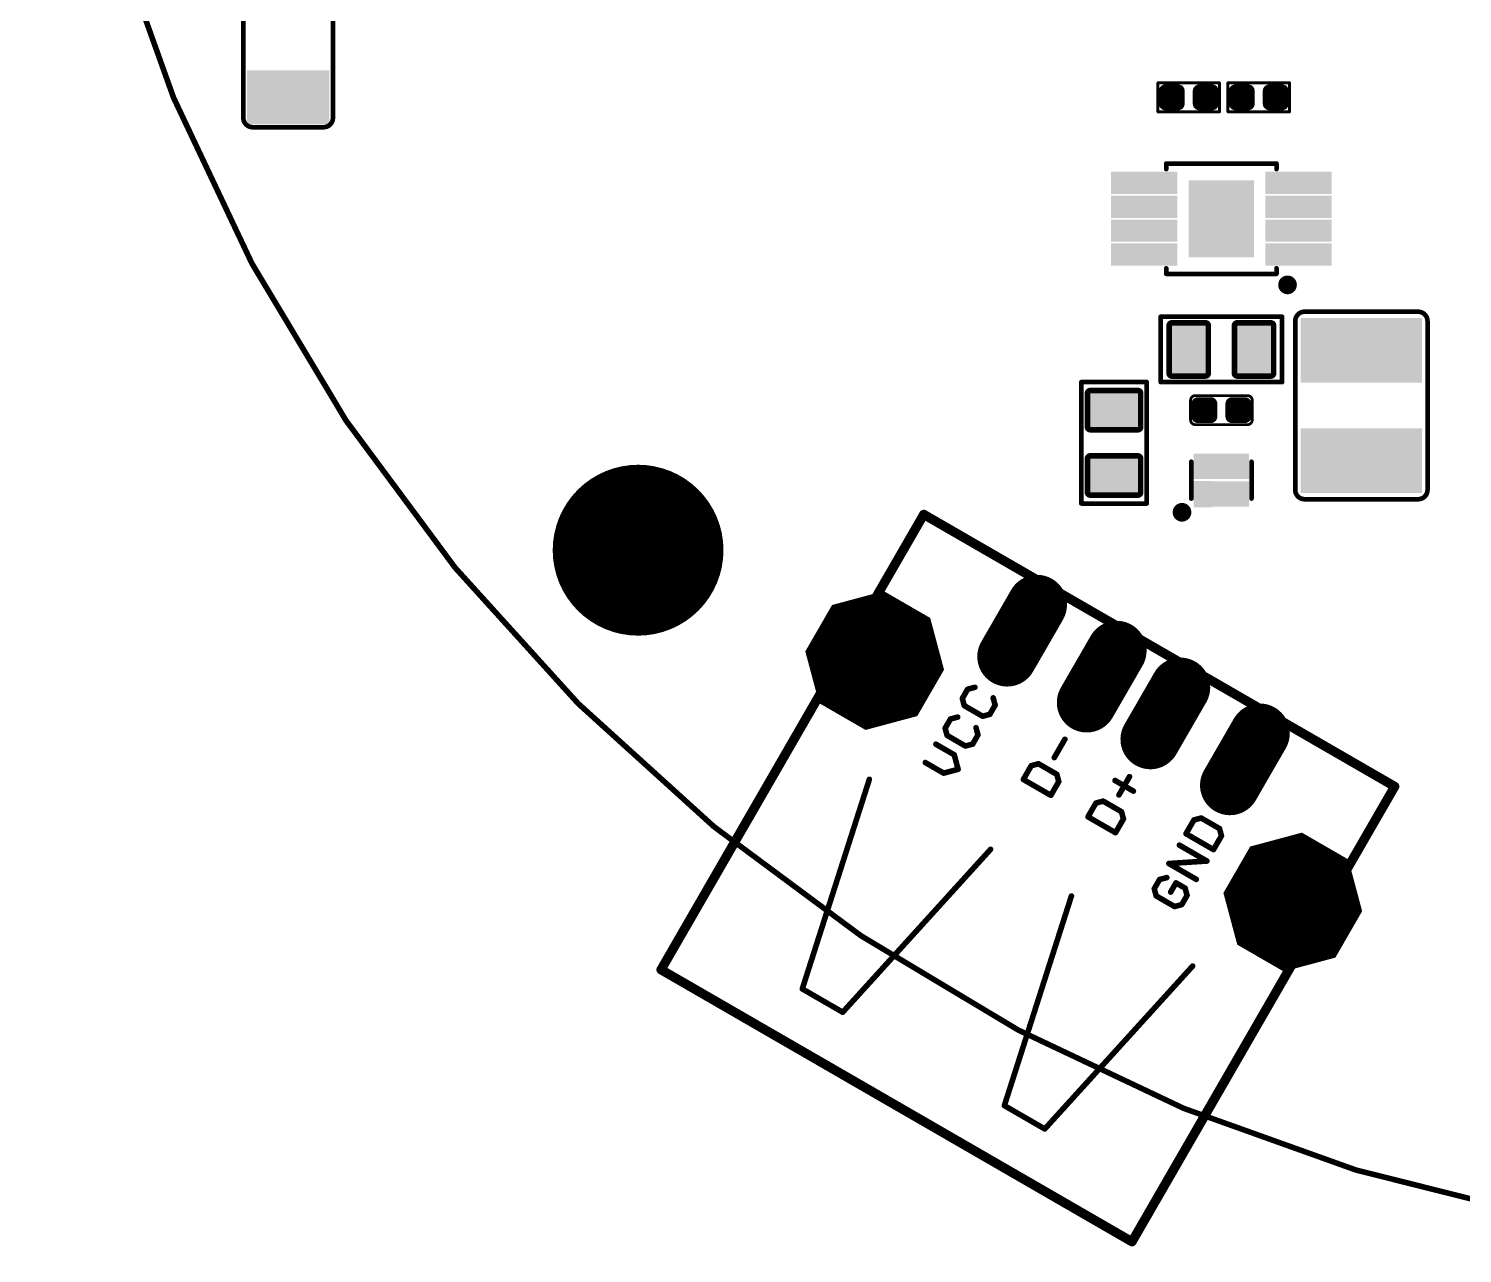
# Model space of a CAD drawing. Extents: x -51 to 158, y -52 to 51.
# Drawn here: x -50.88 to -11.86, y -50.88 to -17.56 of the extents above; entities that cross this region are included whole.
import ezdxf

# ---------------------------------------------------------------- set-up
doc = ezdxf.new("R2010")
doc.units = 0
for name, color, linetype in [('20', 213, 'CONTINUOUS'), ('21', 253, 'CONTINUOUS'), ('25', 253, 'CONTINUOUS'), ('29', 253, 'CONTINUOUS')]:
    doc.layers.add(name, color=color, linetype=linetype)

# ---------------------------------------------------------------- blocks, each defined once
blk = doc.blocks.new('RECT')
blk.add_solid([(-0.5, -0.5), (0.5, -0.5), (-0.5, 0.5), (0.5, 0.5)])
blk = doc.blocks.new('RECT112512X112512R50')
at = {"const_width": 0.1758}
blk.add_lwpolyline([(0.2637, -0.1758), (0.2637, 0.1758, 0.4142), (0.1758, 0.2637), (-0.1758, 0.2637, 0.4142), (-0.2637, 0.1758), (-0.2637, -0.1758, 0.4142), (-0.1758, -0.2637), (0.1758, -0.2637, 0.4142)], format="xyb", close=True, dxfattribs=at)
blk.add_solid([(-0.2012, -0.2012), (0.2012, -0.2012), (-0.2012, 0.2012), (0.2012, 0.2012)])
blk = doc.blocks.new('LONGP100')
at = {"const_width": 1}
blk.add_lwpolyline([(-0.5, 0), (0.5, 0)], dxfattribs=at)
at = {"const_width": 0.5}
for points in [[(-0.5, 0.25, 1), (-0.5, -0.25)], [(0.5, -0.25, 1), (0.5, 0.25)]]:
    blk.add_lwpolyline(points, format="xyb", dxfattribs=at)
blk = doc.blocks.new('OCTAGONP')
at = {"const_width": 0.5}
blk.add_lwpolyline([(-0.25, -0.1036), (-0.25, 0.1036), (-0.1036, 0.25), (0.1036, 0.25), (0.25, 0.1036), (0.25, -0.1036), (0.1036, -0.25), (-0.1036, -0.25), (-0.25, -0.1036), (-0.25, 0.1036)], dxfattribs=at)
blk = doc.blocks.new('RECT195072X256032R25')
at = {"const_width": 0.1524}
blk.add_lwpolyline([(0.5334, -0.6477), (0.5334, 0.6477, 0.4142), (0.4572, 0.7239), (-0.4572, 0.7239, 0.4142), (-0.5334, 0.6477), (-0.5334, -0.6477, 0.4142), (-0.4572, -0.7239), (0.4572, -0.7239, 0.4142)], format="xyb", close=True, dxfattribs=at)
blk.add_solid([(-0.4826, -0.6731), (0.4826, -0.6731), (-0.4826, 0.6731), (0.4826, 0.6731)])
blk = doc.blocks.new('ROUNDP')
at = {"const_width": 0.5}
blk.add_lwpolyline([(0, -0.25, 1), (0, 0.25, 1), (0, -0.25)], format="xyb", dxfattribs=at)

msp = doc.modelspace()

# ---------------------------------------------------------------- linework, layer by layer
at = {"layer": '20', "const_width": 0.1524}
msp.add_lwpolyline([(0, -50.8, 1), (0, 50.8, 1), (0, -50.8)], format="xyb", dxfattribs=at)
at = {"layer": '21'}
for points, const_width in [([(-45.0342, -19.9898), (-45.0342, -15.5702)], 0.127), ([(-42.5958, -15.5702), (-42.5958, -19.9898)], 0.127), ([(-20.143, -19.8255), (-20.143, -19.0365)], 0.0762), ([(-20.143, -19.0365), (-18.465, -19.0365)], 0.0762), ([(-18.465, -19.0365), (-18.465, -19.8255)], 0.0762), ([(-18.238, -19.8255), (-18.238, -19.0365)], 0.0762), ([(-18.238, -19.0365), (-16.56, -19.0365)], 0.0762), ([(-16.56, -19.0365), (-16.56, -19.8255)], 0.0762), ([(-18.465, -19.8255), (-20.143, -19.8255)], 0.0762), ([(-16.56, -19.8255), (-18.238, -19.8255)], 0.0762), ([(-42.8498, -20.2438), (-44.7802, -20.2438)], 0.127), ([(-16.915, -21.233), (-19.915, -21.233)], 0.127), ([(-19.915, -21.233), (-19.915, -21.383)], 0.127), ([(-16.915, -21.383), (-16.915, -21.233)], 0.127), ([(-19.915, -24.083), (-19.915, -24.233)], 0.127), ([(-19.915, -24.233), (-16.915, -24.233)], 0.127), ([(-16.915, -24.233), (-16.915, -24.083)], 0.127), ([(-20.066, -27.178), (-20.066, -25.4)], 0.127), ([(-20.066, -25.4), (-16.764, -25.4)], 0.127), ([(-16.764, -25.4), (-16.764, -27.178)], 0.127), ([(-16.151, -25.263), (-13.059, -25.263)], 0.127), ([(-16.405, -30.109), (-16.405, -25.517)], 0.127), ([(-12.805, -25.517), (-12.805, -30.109)], 0.127), ([(-22.225, -30.48), (-22.225, -27.178)], 0.127), ([(-22.225, -27.178), (-20.447, -27.178)], 0.127), ([(-20.447, -27.178), (-20.447, -30.48)], 0.127), ([(-16.764, -27.178), (-20.066, -27.178)], 0.127), ([(-19.254, -28.2075), (-19.254, -27.6725)], 0.0762), ([(-19.127, -27.5455), (-17.703, -27.5455)], 0.0762), ([(-17.576, -27.6725), (-17.576, -28.2075)], 0.0762), ([(-17.703, -28.3345), (-19.127, -28.3345)], 0.0762), ([(-19.235, -30.345), (-19.235, -29.345)], 0.127), ([(-17.595, -29.345), (-17.595, -30.345)], 0.127), ([(-20.447, -30.48), (-22.225, -30.48)], 0.127), ([(-13.059, -30.363), (-16.151, -30.363)], 0.127), ([(-26.5151, -30.7771), (-33.6651, -43.1613)], 0.254), ([(-13.6979, -38.1771), (-26.5151, -30.7771)], 0.254), ([(-25.3212, -35.5323), (-25.4653, -35.7818)], 0.1524), ([(-25.1245, -35.4795), (-25.3212, -35.5323)], 0.1524), ([(-25.4653, -35.7818), (-25.4126, -35.9786)], 0.1524), ([(-24.7168, -36.2139), (-24.5727, -35.9644)], 0.1524), ([(-24.5727, -35.9644), (-24.6254, -35.7676)], 0.1524), ([(-25.789, -36.3424), (-25.9331, -36.592)], 0.1524), ([(-25.5922, -36.2897), (-25.789, -36.3424)], 0.1524), ([(-25.4126, -35.9786), (-24.9135, -36.2667)], 0.1524), ([(-24.9135, -36.2667), (-24.7168, -36.2139)], 0.1524), ([(-25.9331, -36.592), (-25.8803, -36.7887)], 0.1524), ([(-25.0405, -36.7746), (-25.0932, -36.5778)], 0.1524), ([(-25.6857, -37.316), (-26.1847, -37.0279)], 0.1524), ([(-25.8803, -36.7887), (-25.3813, -37.0769)], 0.1524), ([(-25.3813, -37.0769), (-25.1845, -37.0241)], 0.1524), ([(-25.1845, -37.0241), (-25.0405, -36.7746)], 0.1524), ([(-22.9634, -37.3926), (-22.6752, -36.8936)], 0.1524), ([(-26.4728, -37.5269), (-25.9738, -37.815)], 0.1524), ([(-25.5803, -37.7096), (-25.6857, -37.316)], 0.1524), ([(-25.9738, -37.815), (-25.5803, -37.7096)], 0.1524), ([(-23.5893, -37.6124), (-23.8054, -37.9867)], 0.1524), ([(-23.3925, -37.5597), (-23.5893, -37.6124)], 0.1524), ([(-22.8935, -37.8478), (-23.3925, -37.5597)], 0.1524), ([(-22.8408, -38.0446), (-22.8935, -37.8478)], 0.1524), ([(-21.2036, -38.4086), (-20.9155, -37.9096)], 0.1524), ([(-27.9959, -37.982), (-29.8211, -43.6832)], 0.1524), ([(-23.8054, -37.9867), (-23.0568, -38.4189)], 0.1524), ([(-23.0568, -38.4189), (-22.8408, -38.0446)], 0.1524), ([(-21.309, -38.015), (-20.81, -38.3032)], 0.1524), ([(-20.8479, -50.5613), (-13.6979, -38.1771)], 0.254), ([(-21.8295, -38.6284), (-22.0456, -39.0027)], 0.1524), ([(-21.6328, -38.5757), (-21.8295, -38.6284)], 0.1524), ([(-21.1337, -38.8638), (-21.6328, -38.5757)], 0.1524), ([(-22.0456, -39.0027), (-21.2971, -39.4349)], 0.1524), ([(-21.2971, -39.4349), (-21.081, -39.0606)], 0.1524), ([(-21.081, -39.0606), (-21.1337, -38.8638)], 0.1524), ([(-19.1621, -39.0883), (-19.3782, -39.4625)], 0.1524), ([(-18.9653, -39.0355), (-19.1621, -39.0883)], 0.1524), ([(-18.4663, -39.3236), (-18.9653, -39.0355)], 0.1524), ([(-19.3782, -39.4625), (-18.6296, -39.8947)], 0.1524), ([(-18.4135, -39.5204), (-18.4663, -39.3236)], 0.1524), ([(-18.8093, -40.2059), (-19.5578, -39.7737)], 0.1524), ([(-18.6296, -39.8947), (-18.4135, -39.5204)], 0.1524), ([(-28.7212, -44.3182), (-24.6964, -39.887)], 0.1524), ([(-19.8459, -40.2727), (-18.8093, -40.2059)], 0.1524), ([(-19.0974, -40.7049), (-19.8459, -40.2727)], 0.1524), ([(-20.0976, -40.7086), (-20.2416, -40.9581)], 0.1524), ([(-20.2416, -40.9581), (-20.1889, -41.1549)], 0.1524), ([(-19.9008, -40.6559), (-20.0976, -40.7086)], 0.1524), ([(-19.6513, -40.8), (-19.7954, -41.0495)], 0.1524), ([(-19.4018, -40.944), (-19.6513, -40.8)], 0.1524), ([(-19.3491, -41.1408), (-19.4018, -40.944)], 0.1524), ([(-22.4966, -41.157), (-24.3218, -46.8582)], 0.1524), ([(-20.1889, -41.1549), (-19.6899, -41.443)], 0.1524), ([(-19.6899, -41.443), (-19.4931, -41.3903)], 0.1524), ([(-19.4931, -41.3903), (-19.3491, -41.1408)], 0.1524), ([(-33.6651, -43.1613), (-20.8479, -50.5613)], 0.254), ([(-23.2219, -47.4932), (-19.1971, -43.062)], 0.1524), ([(-29.8211, -43.6832), (-28.7212, -44.3182)], 0.1524), ([(-24.3218, -46.8582), (-23.2219, -47.4932)], 0.1524)]:
    msp.add_lwpolyline(points, dxfattribs=dict(at, const_width=const_width))
for points, const_width in [([(-20.124, -19.0365, 1), (-20.1621, -19.0365)], 0.0381), ([(-20.143, -19.0175, 1), (-20.143, -19.0556)], 0.0381), ([(-18.4459, -19.0365, 1), (-18.484, -19.0365)], 0.0381), ([(-18.465, -19.0556, 1), (-18.465, -19.0175)], 0.0381), ([(-18.2189, -19.0365, 1), (-18.257, -19.0365)], 0.0381), ([(-18.238, -19.0175, 1), (-18.238, -19.0556)], 0.0381), ([(-16.541, -19.0365, 1), (-16.5791, -19.0365)], 0.0381), ([(-16.56, -19.0556, 1), (-16.56, -19.0175)], 0.0381), ([(-20.143, -19.8065, 1), (-20.143, -19.8446)], 0.0381), ([(-20.1621, -19.8255, 1), (-20.124, -19.8255)], 0.0381), ([(-18.484, -19.8255, 1), (-18.4459, -19.8255)], 0.0381), ([(-18.465, -19.8446, 1), (-18.465, -19.8065)], 0.0381), ([(-18.238, -19.8065, 1), (-18.238, -19.8446)], 0.0381), ([(-18.257, -19.8255, 1), (-18.2189, -19.8255)], 0.0381), ([(-16.5791, -19.8255, 1), (-16.541, -19.8255)], 0.0381), ([(-16.56, -19.8446, 1), (-16.56, -19.8065)], 0.0381), ([(-45.0025, -19.9898, 1), (-45.066, -19.9898)], 0.0635), ([(-45.066, -19.9898, 1), (-45.0025, -19.9898)], 0.0635), ([(-45.0342, -19.9898, 0.4142), (-44.7802, -20.2438)], 0.127), ([(-44.7802, -20.2121, 1), (-44.7802, -20.2755)], 0.0635), ([(-44.7802, -20.2755, 1), (-44.7802, -20.2121)], 0.0635), ([(-42.8498, -20.2438, 0.4142), (-42.5958, -19.9898)], 0.127), ([(-42.8498, -20.2121, 1), (-42.8498, -20.2755)], 0.0635), ([(-42.8498, -20.2755, 1), (-42.8498, -20.2121)], 0.0635), ([(-42.5641, -19.9898, 1), (-42.6276, -19.9898)], 0.0635), ([(-42.6276, -19.9898, 1), (-42.5641, -19.9898)], 0.0635), ([(-19.8833, -21.233, 1), (-19.9468, -21.233)], 0.0635), ([(-19.9468, -21.383, 1), (-19.8833, -21.383)], 0.0635), ([(-19.915, -21.2013, 1), (-19.915, -21.2647)], 0.0635), ([(-16.8833, -21.233, 1), (-16.9467, -21.233)], 0.0635), ([(-16.9467, -21.383, 1), (-16.8833, -21.383)], 0.0635), ([(-16.915, -21.2647, 1), (-16.915, -21.2013)], 0.0635), ([(-19.8833, -24.083, 1), (-19.9468, -24.083)], 0.0635), ([(-19.915, -24.2013, 1), (-19.915, -24.2647)], 0.0635), ([(-16.8833, -24.083, 1), (-16.9467, -24.083)], 0.0635), ([(-16.915, -24.2647, 1), (-16.915, -24.2013)], 0.0635), ([(-19.9468, -24.233, 1), (-19.8833, -24.233)], 0.0635), ([(-16.9467, -24.233, 1), (-16.8833, -24.233)], 0.0635), ([(-20.0343, -25.4, 1), (-20.0978, -25.4)], 0.0635), ([(-20.066, -25.3683, 1), (-20.066, -25.4318)], 0.0635), ([(-16.7323, -25.4, 1), (-16.7957, -25.4)], 0.0635), ([(-16.764, -25.4318, 1), (-16.764, -25.3683)], 0.0635), ([(-16.151, -25.263, 0.4142), (-16.405, -25.517)], 0.127), ([(-16.151, -25.2313, 1), (-16.151, -25.2948)], 0.0635), ([(-16.151, -25.2948, 1), (-16.151, -25.2313)], 0.0635), ([(-12.805, -25.517, 0.4142), (-13.059, -25.263)], 0.127), ([(-13.059, -25.2313, 1), (-13.059, -25.2948)], 0.0635), ([(-13.059, -25.2948, 1), (-13.059, -25.2313)], 0.0635), ([(-16.3733, -25.517, 1), (-16.4367, -25.517)], 0.0635), ([(-16.4367, -25.517, 1), (-16.3733, -25.517)], 0.0635), ([(-12.7733, -25.517, 1), (-12.8368, -25.517)], 0.0635), ([(-12.8368, -25.517, 1), (-12.7733, -25.517)], 0.0635), ([(-22.1933, -27.178, 1), (-22.2568, -27.178)], 0.0635), ([(-22.225, -27.1463, 1), (-22.225, -27.2097)], 0.0635), ([(-20.4153, -27.178, 1), (-20.4788, -27.178)], 0.0635), ([(-20.447, -27.2097, 1), (-20.447, -27.1463)], 0.0635), ([(-20.0978, -27.178, 1), (-20.0343, -27.178)], 0.0635), ([(-20.066, -27.1463, 1), (-20.066, -27.2097)], 0.0635), ([(-16.7957, -27.178, 1), (-16.7323, -27.178)], 0.0635), ([(-16.764, -27.2097, 1), (-16.764, -27.1463)], 0.0635), ([(-19.127, -27.5455, 0.4142), (-19.254, -27.6725)], 0.0762), ([(-19.235, -27.6725, 1), (-19.2731, -27.6725)], 0.0381), ([(-19.2731, -27.6725, 1), (-19.235, -27.6725)], 0.0381), ([(-19.127, -27.5265, 1), (-19.127, -27.5646)], 0.0381), ([(-19.127, -27.5646, 1), (-19.127, -27.5265)], 0.0381), ([(-17.576, -27.6725, 0.4142), (-17.703, -27.5455)], 0.0762), ([(-17.703, -27.5265, 1), (-17.703, -27.5646)], 0.0381), ([(-17.703, -27.5646, 1), (-17.703, -27.5265)], 0.0381), ([(-17.557, -27.6725, 1), (-17.5951, -27.6725)], 0.0381), ([(-17.5951, -27.6725, 1), (-17.557, -27.6725)], 0.0381), ([(-19.254, -28.2075, 0.4142), (-19.127, -28.3345)], 0.0762), ([(-19.235, -28.2075, 1), (-19.2731, -28.2075)], 0.0381), ([(-19.2731, -28.2075, 1), (-19.235, -28.2075)], 0.0381), ([(-19.127, -28.3155, 1), (-19.127, -28.3536)], 0.0381), ([(-19.127, -28.3536, 1), (-19.127, -28.3155)], 0.0381), ([(-17.703, -28.3345, 0.4142), (-17.576, -28.2075)], 0.0762), ([(-17.703, -28.3155, 1), (-17.703, -28.3536)], 0.0381), ([(-17.703, -28.3536, 1), (-17.703, -28.3155)], 0.0381), ([(-17.557, -28.2075, 1), (-17.5951, -28.2075)], 0.0381), ([(-17.5951, -28.2075, 1), (-17.557, -28.2075)], 0.0381), ([(-19.2033, -29.345, 1), (-19.2667, -29.345)], 0.0635), ([(-17.5633, -29.345, 1), (-17.6268, -29.345)], 0.0635), ([(-22.225, -30.4483, 1), (-22.225, -30.5117)], 0.0635), ([(-20.447, -30.5117, 1), (-20.447, -30.4483)], 0.0635), ([(-19.2667, -30.345, 1), (-19.2033, -30.345)], 0.0635), ([(-17.6268, -30.345, 1), (-17.5633, -30.345)], 0.0635), ([(-16.405, -30.109, 0.4142), (-16.151, -30.363)], 0.127), ([(-16.3733, -30.109, 1), (-16.4367, -30.109)], 0.0635), ([(-16.4367, -30.109, 1), (-16.3733, -30.109)], 0.0635), ([(-16.151, -30.3313, 1), (-16.151, -30.3948)], 0.0635), ([(-16.151, -30.3948, 1), (-16.151, -30.3313)], 0.0635), ([(-13.059, -30.363, 0.4142), (-12.805, -30.109)], 0.127), ([(-13.059, -30.3313, 1), (-13.059, -30.3948)], 0.0635), ([(-13.059, -30.3948, 1), (-13.059, -30.3313)], 0.0635), ([(-12.7733, -30.109, 1), (-12.8368, -30.109)], 0.0635), ([(-12.8368, -30.109, 1), (-12.7733, -30.109)], 0.0635), ([(-26.4833, -30.7221, 1), (-26.5468, -30.8321)], 0.127), ([(-26.4601, -30.8089, 1), (-26.5701, -30.7454)], 0.127), ([(-22.2568, -30.48, 1), (-22.1933, -30.48)], 0.0635), ([(-20.4788, -30.48, 1), (-20.4153, -30.48)], 0.0635), ([(-19.487, -30.846, 1), (-19.487, -30.592, 1), (-19.487, -30.846)], 0.254), ([(-25.3311, -35.4955, 1), (-25.3114, -35.5691)], 0.0762), ([(-25.2882, -35.5513, 1), (-25.3542, -35.5132)], 0.0762), ([(-25.1146, -35.5163, 1), (-25.1343, -35.4427)], 0.0762), ([(-25.4285, -35.7719, 1), (-25.5021, -35.7916)], 0.0762), ([(-25.4983, -35.7627, 1), (-25.4323, -35.8008)], 0.0762), ([(-24.5886, -35.7578, 1), (-24.6622, -35.7775)], 0.0762), ([(-24.5397, -35.9835, 1), (-24.6057, -35.9454)], 0.0762), ([(-25.7989, -36.3056, 1), (-25.7791, -36.3792)], 0.0762), ([(-25.756, -36.3615, 1), (-25.822, -36.3234)], 0.0762), ([(-25.5824, -36.3265, 1), (-25.6021, -36.2529)], 0.0762), ([(-25.3935, -35.9456, 1), (-25.4316, -36.0116)], 0.0762), ([(-25.4494, -35.9884, 1), (-25.3758, -35.9687)], 0.0762), ([(-24.9234, -36.2299, 1), (-24.9037, -36.3035)], 0.0762), ([(-24.9326, -36.2997, 1), (-24.8945, -36.2337)], 0.0762), ([(-24.7498, -36.1949, 1), (-24.6838, -36.233)], 0.0762), ([(-24.7069, -36.2507, 1), (-24.7266, -36.1771)], 0.0762), ([(-24.6095, -35.9743, 1), (-24.5359, -35.9546)], 0.0762), ([(-25.8963, -36.5821, 1), (-25.9699, -36.6018)], 0.0762), ([(-25.9661, -36.5729, 1), (-25.9001, -36.611)], 0.0762), ([(-25.0564, -36.568, 1), (-25.13, -36.5877)], 0.0762), ([(-26.1657, -36.9949, 1), (-26.2038, -37.0609)], 0.0762), ([(-25.8613, -36.7557, 1), (-25.8994, -36.8217)], 0.0762), ([(-25.9171, -36.7986, 1), (-25.8435, -36.7789)], 0.0762), ([(-25.3912, -37.0401, 1), (-25.3714, -37.1137)], 0.0762), ([(-25.4004, -37.1099, 1), (-25.3623, -37.0439)], 0.0762), ([(-25.2175, -37.0051, 1), (-25.1515, -37.0432)], 0.0762), ([(-25.1747, -37.0609, 1), (-25.1944, -36.9873)], 0.0762), ([(-25.0773, -36.7845, 1), (-25.0037, -36.7648)], 0.0762), ([(-25.0075, -36.7937, 1), (-25.0735, -36.7556)], 0.0762), ([(-22.6422, -36.9126, 1), (-22.7082, -36.8745)], 0.0762), ([(-26.4538, -37.4939, 1), (-26.4919, -37.5599)], 0.0762), ([(-25.6489, -37.3061, 1), (-25.7225, -37.3258)], 0.0762), ([(-25.7048, -37.349, 1), (-25.6667, -37.283)], 0.0762), ([(-22.9964, -37.3736, 1), (-22.9304, -37.4117)], 0.0762), ([(-25.9837, -37.7782, 1), (-25.964, -37.8518)], 0.0762), ([(-25.9929, -37.848, 1), (-25.9548, -37.782)], 0.0762), ([(-25.6171, -37.7194, 1), (-25.5435, -37.6997)], 0.0762), ([(-25.5704, -37.7464, 1), (-25.5901, -37.6728)], 0.0762), ([(-23.5992, -37.5756, 1), (-23.5794, -37.6492)], 0.0762), ([(-23.5563, -37.6315, 1), (-23.6223, -37.5934)], 0.0762), ([(-23.3735, -37.5267, 1), (-23.4116, -37.5927)], 0.0762), ([(-23.3827, -37.5965, 1), (-23.4024, -37.5229)], 0.0762), ([(-22.8567, -37.838, 1), (-22.9303, -37.8577)], 0.0762), ([(-22.9125, -37.8808, 1), (-22.8744, -37.8148)], 0.0762), ([(-20.8825, -37.9286, 1), (-20.9485, -37.8905)], 0.0762), ([(-27.9596, -37.9936, 1), (-28.0322, -37.9704)], 0.0762), ([(-23.7863, -37.9537, 1), (-23.8244, -38.0197)], 0.0762), ([(-23.8384, -37.9677, 1), (-23.7724, -38.0058)], 0.0762), ([(-22.8776, -38.0545, 1), (-22.804, -38.0348)], 0.0762), ([(-22.8078, -38.0637, 1), (-22.8738, -38.0256)], 0.0762), ([(-21.29, -37.9821, 1), (-21.3281, -38.048)], 0.0762), ([(-20.8291, -38.3362, 1), (-20.791, -38.2702)], 0.0762), ([(-13.6429, -38.2089, 1), (-13.7529, -38.1454)], 0.127), ([(-13.7297, -38.2321, 1), (-13.6662, -38.1221)], 0.127), ([(-23.0898, -38.3998, 1), (-23.0239, -38.4379)], 0.0762), ([(-23.0759, -38.4519, 1), (-23.0378, -38.3859)], 0.0762), ([(-21.8394, -38.5916, 1), (-21.8197, -38.6652)], 0.0762), ([(-21.7965, -38.6475, 1), (-21.8625, -38.6094)], 0.0762), ([(-21.6137, -38.5427, 1), (-21.6518, -38.6087)], 0.0762), ([(-21.6229, -38.6125, 1), (-21.6426, -38.5389)], 0.0762), ([(-21.2366, -38.3896, 1), (-21.1706, -38.4277)], 0.0762), ([(-22.0266, -38.9697, 1), (-22.0647, -39.0357)], 0.0762), ([(-22.0786, -38.9837, 1), (-22.0126, -39.0218)], 0.0762), ([(-21.0969, -38.854, 1), (-21.1705, -38.8737)], 0.0762), ([(-21.1528, -38.8968, 1), (-21.1147, -38.8308)], 0.0762), ([(-21.1178, -39.0705, 1), (-21.0442, -39.0508)], 0.0762), ([(-21.048, -39.0797, 1), (-21.114, -39.0416)], 0.0762), ([(-19.1719, -39.0515, 1), (-19.1522, -39.1251)], 0.0762), ([(-19.1291, -39.1073, 1), (-19.1951, -39.0692)], 0.0762), ([(-18.9462, -39.0025, 1), (-18.9843, -39.0685)], 0.0762), ([(-18.9554, -39.0723, 1), (-18.9751, -38.9987)], 0.0762), ([(-21.3301, -39.4158, 1), (-21.2641, -39.4539)], 0.0762), ([(-21.3161, -39.4679, 1), (-21.278, -39.4019)], 0.0762), ([(-19.3591, -39.4295, 1), (-19.3972, -39.4955)], 0.0762), ([(-19.4112, -39.4435, 1), (-19.3452, -39.4816)], 0.0762), ([(-18.4295, -39.3138, 1), (-18.5031, -39.3335)], 0.0762), ([(-18.4853, -39.3566, 1), (-18.4472, -39.2906)], 0.0762), ([(-19.5388, -39.7407, 1), (-19.5769, -39.8067)], 0.0762), ([(-18.4503, -39.5303, 1), (-18.3767, -39.5106)], 0.0762), ([(-18.3805, -39.5395, 1), (-18.4465, -39.5014)], 0.0762), ([(-24.6681, -39.9126, 1), (-24.7246, -39.8614)], 0.0762), ([(-18.8283, -40.2389, 1), (-18.7902, -40.1729)], 0.0762), ([(-18.8068, -40.2439, 1), (-18.8117, -40.1678)], 0.0762), ([(-18.6626, -39.8757, 1), (-18.5966, -39.9137)], 0.0762), ([(-18.6487, -39.9277, 1), (-18.6106, -39.8617)], 0.0762), ([(-19.8269, -40.2397, 1), (-19.865, -40.3057)], 0.0762), ([(-19.8484, -40.2347, 1), (-19.8435, -40.3107)], 0.0762), ([(-20.2048, -40.9483, 1), (-20.2784, -40.968)], 0.0762), ([(-20.2746, -40.9391, 1), (-20.2087, -40.9772)], 0.0762), ([(-20.1075, -40.6718, 1), (-20.0877, -40.7454)], 0.0762), ([(-20.0646, -40.7277, 1), (-20.1306, -40.6896)], 0.0762), ([(-19.8909, -40.6927, 1), (-19.9107, -40.6191)], 0.0762), ([(-19.6322, -40.767, 1), (-19.6703, -40.833)], 0.0762), ([(-19.6183, -40.819, 1), (-19.6843, -40.7809)], 0.0762), ([(-19.365, -40.9342, 1), (-19.4386, -40.9539)], 0.0762), ([(-19.4208, -40.977, 1), (-19.3827, -40.911)], 0.0762), ([(-19.1164, -40.7379, 1), (-19.0783, -40.6719)], 0.0762), ([(-22.4604, -41.1686, 1), (-22.5329, -41.1454)], 0.0762), ([(-20.1699, -41.1219, 1), (-20.208, -41.1879)], 0.0762), ([(-20.2257, -41.1648, 1), (-20.1521, -41.1451)], 0.0762), ([(-19.8283, -41.0304, 1), (-19.7624, -41.0685)], 0.0762), ([(-19.5261, -41.3713, 1), (-19.4601, -41.4094)], 0.0762), ([(-19.4832, -41.4271, 1), (-19.503, -41.3535)], 0.0762), ([(-19.3859, -41.1507, 1), (-19.3123, -41.1309)], 0.0762), ([(-19.3161, -41.1598, 1), (-19.382, -41.1217)], 0.0762), ([(-19.6998, -41.4062, 1), (-19.68, -41.4798)], 0.0762), ([(-19.7089, -41.476, 1), (-19.6708, -41.41)], 0.0762), ([(-33.6333, -43.1063, 1), (-33.6968, -43.2163)], 0.127), ([(-33.7201, -43.1295, 1), (-33.6101, -43.193)], 0.127), ([(-19.1689, -43.0876, 1), (-19.2253, -43.0364)], 0.0762), ([(-29.802, -43.6502, 1), (-29.8401, -43.7162)], 0.0762), ([(-29.8573, -43.6716, 1), (-29.7848, -43.6949)], 0.0762), ([(-28.7494, -44.2926, 1), (-28.693, -44.3439)], 0.0762), ([(-28.7403, -44.3512, 1), (-28.7022, -44.2852)], 0.0762), ([(-24.3027, -46.8252, 1), (-24.3408, -46.8912)], 0.0762), ([(-24.3581, -46.8466, 1), (-24.2855, -46.8699)], 0.0762), ([(-23.2501, -47.4676, 1), (-23.1937, -47.5189)], 0.0762), ([(-23.241, -47.5262, 1), (-23.2029, -47.4602)], 0.0762), ([(-20.9029, -50.5295, 1), (-20.7929, -50.593)], 0.127), ([(-20.8797, -50.6163, 1), (-20.8162, -50.5063)], 0.127)]:
    msp.add_lwpolyline(points, format="xyb", dxfattribs=dict(at, const_width=const_width))
at = {"layer": '25', "const_width": 0.254}
msp.add_lwpolyline([(-16.615, -24.66, 1), (-16.615, -24.406, 1), (-16.615, -24.66)], format="xyb", dxfattribs=at)

# ---------------------------------------------------------------- block references
at = {"layer": '29'}
for name, p, xscale, yscale, rotation in [('RECT', (-43.815, -19.431), 1.4732, 2.2352, 90), ('RECT', (-20.515, -21.758), 0.6032, 1.8032, 90), ('RECT', (-16.315, -21.758), 0.6032, 1.8032, 90), ('RECT', (-18.415, -22.733), 2.0932, 1.7732, 90), ('RECT', (-20.515, -22.408), 0.6032, 1.8032, 90), ('RECT', (-16.315, -22.408), 0.6032, 1.8032, 90), ('RECT', (-20.515, -23.058), 0.6032, 1.8032, 90), ('RECT', (-16.315, -23.058), 0.6032, 1.8032, 90), ('RECT', (-20.515, -23.708), 0.6032, 1.8032, 90), ('RECT', (-16.315, -23.708), 0.6032, 1.8032, 90), ('ROUNDP', (-34.29, -31.75), 4.6482, 4.6482, 90), ('OCTAGONP', (-27.8513, -34.7515), 3.5192, 3.5192, 330), ('LONGP100', (-23.8376, -33.9396), 1.6282, 1.6282, 60), ('LONGP100', (-21.6725, -35.1896), 1.6282, 1.6282, 60), ('LONGP100', (-19.9405, -36.1896), 1.6282, 1.6282, 60), ('LONGP100', (-17.7754, -37.4396), 1.6282, 1.6282, 60), ('OCTAGONP', (-16.4717, -41.3215), 3.5192, 3.5192, 330)]:
    msp.add_blockref(name, p, dxfattribs=dict(at, xscale=xscale, yscale=yscale, rotation=rotation))
for name, p, rotation in [('RECT112512X112512R50', (-19.7665, -19.431), 180), ('RECT112512X112512R50', (-18.8415, -19.431), 180), ('RECT112512X112512R50', (-17.8615, -19.431), 180), ('RECT112512X112512R50', (-16.9365, -19.431), 180), ('RECT195072X256032R25', (-21.336, -27.94), 270), ('RECT195072X256032R25', (-21.336, -29.718), 270)]:
    msp.add_blockref(name, p, dxfattribs=dict(at, rotation=rotation))
for name, p in [('RECT195072X256032R25', (-19.304, -26.289)), ('RECT195072X256032R25', (-17.526, -26.289)), ('RECT112512X112512R50', (-18.8775, -27.94)), ('RECT112512X112512R50', (-17.9525, -27.94))]:
    msp.add_blockref(name, p, dxfattribs=at)
for p, xscale, yscale in [((-14.605, -26.313), 3.3032, 1.7532), ((-14.605, -29.313), 3.3032, 1.7532), ((-18.915, -29.47), 0.5032, 0.6932), ((-18.415, -29.47), 0.5032, 0.6932), ((-17.915, -29.47), 0.5032, 0.6932), ((-18.915, -30.225), 0.5032, 0.7232), ((-18.415, -30.22), 0.5032, 0.6932), ((-17.915, -30.22), 0.5032, 0.6932)]:
    msp.add_blockref('RECT', p, dxfattribs=dict(at, xscale=xscale, yscale=yscale))

doc.saveas('drawing.dxf')
